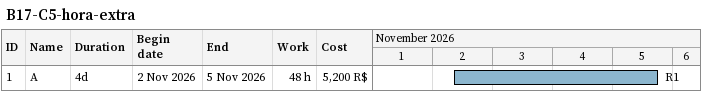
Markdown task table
B17-C5-hora-extra

| ID | Task | Duration | Start | Finish | Resources | Work (h) | Cost (R$) |
|---|---|---|---|---|---|---|---|
| 1 | A | 4d | 2026-11-02 | 2026-11-05 | R1 | 48 | 5200 |
